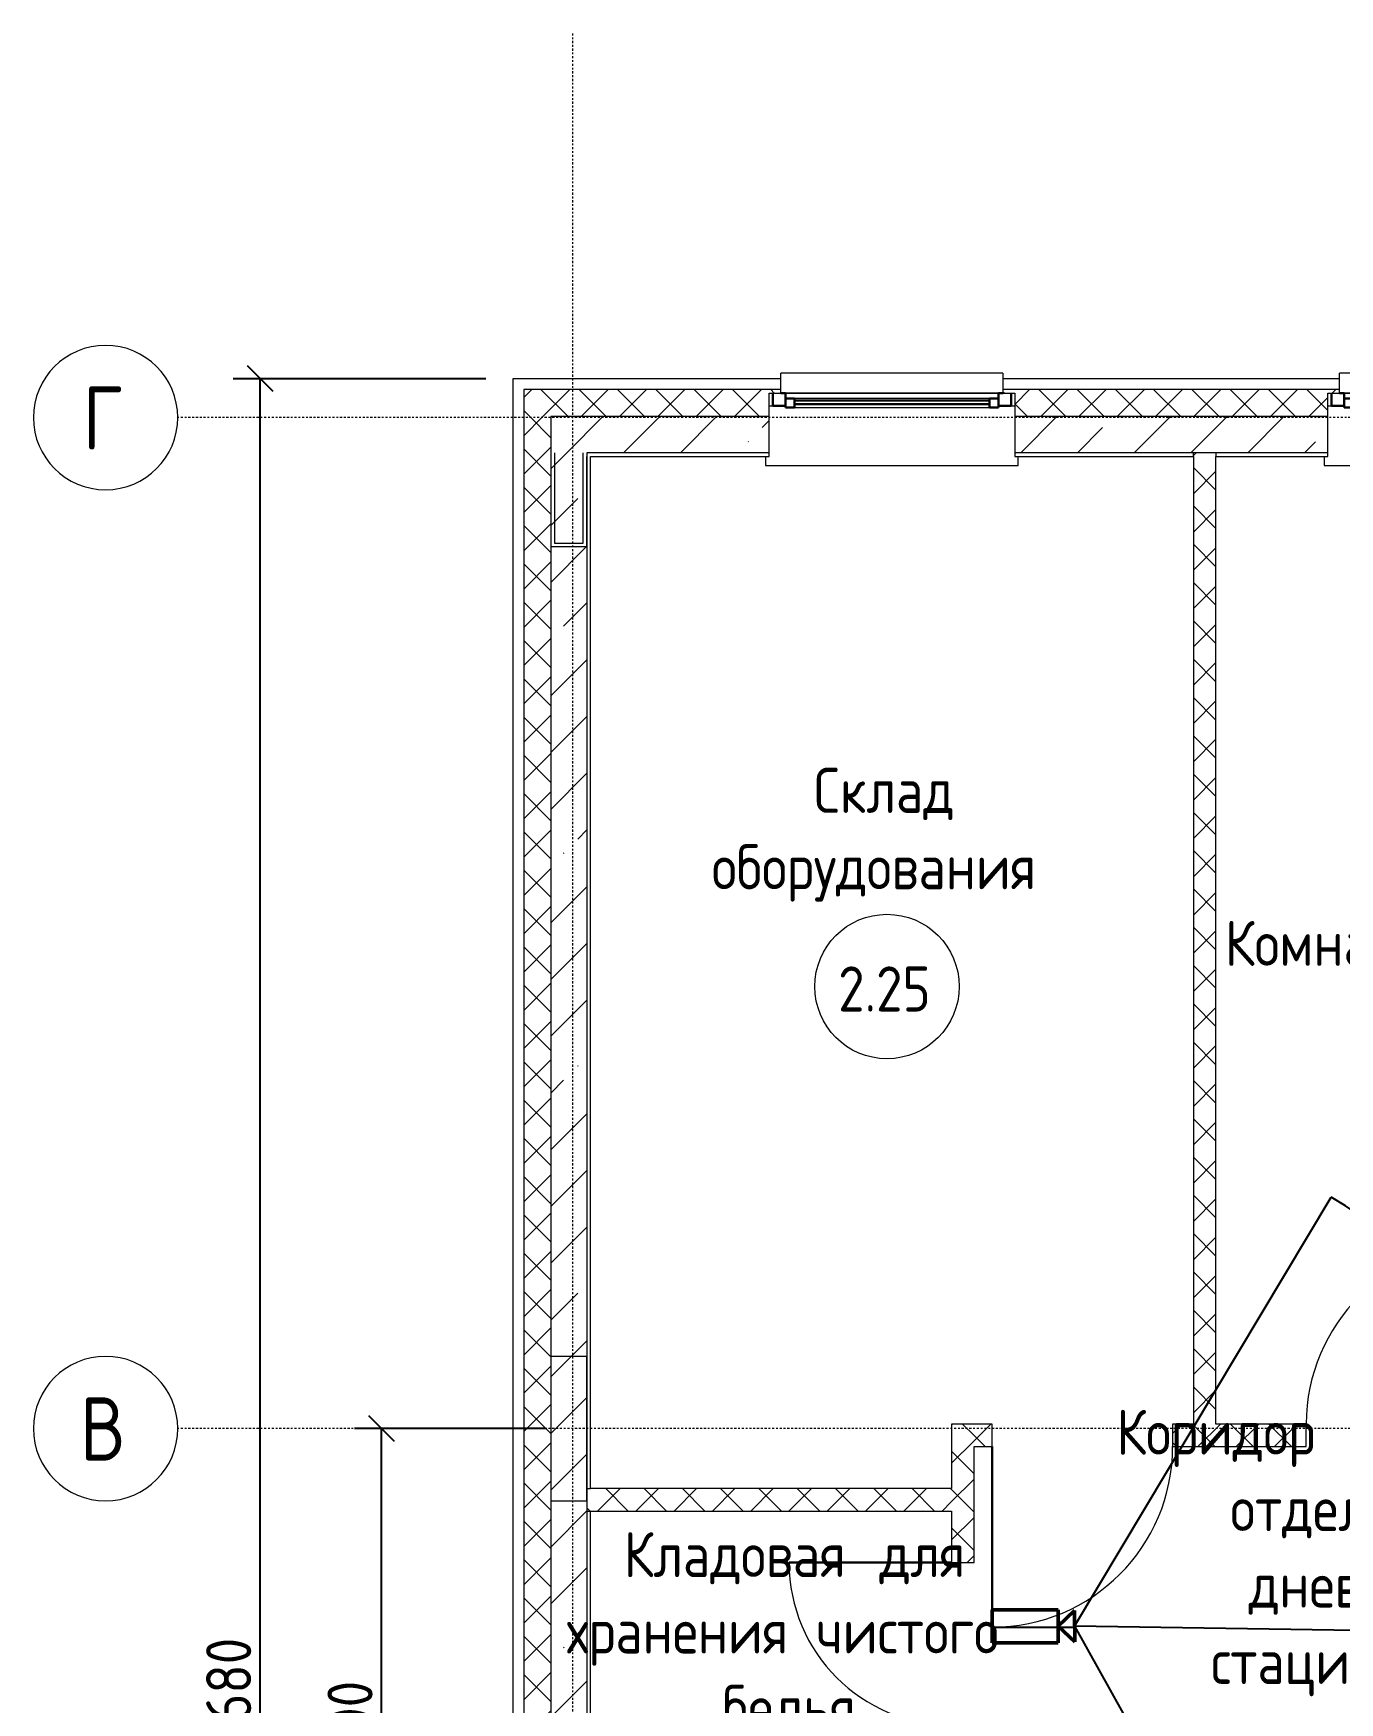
# Model space of a CAD drawing. Header units: millimetres. Extents: x -174154 to -170572, y -111302 to -109817.
# Drawn here: x -170949.5 to -170877.2, y -110551.3 to -110458.9 of the extents above; entities that cross this region are included whole.
import ezdxf

# ---------------------------------------------------------------- set-up
doc = ezdxf.new("R2010")
doc.units = ezdxf.units.MM
doc.linetypes.add('ACAD_ISO02W100', pattern=[15, 12, -3])
doc.linetypes.add('ADSK_Линия сетки', pattern=[21, 12, -3, 3, -3])
doc.layers.get('Defpoints').update_dxf_attribs({"color": 70})
for name, color, linetype, lineweight in [('!Подложка', 252, 'ACAD_ISO02W100', 25), ('Двери', 7, 'Continuous', 18), ('Каркас_Импост', 7, 'Continuous', 18), ('Колонны', 7, 'Continuous', 18), ('Марки помещений', 7, 'Continuous', 18), ('Окна', 7, 'Continuous', 18), ('ОПС', 1, 'Continuous', 30), ('Оси', 7, 'Continuous', 9), ('Остекление', 7, 'Continuous', 30), ('Отлив', 7, 'Continuous', 18), ('Панель', 7, 'Continuous', 18), ('Подоконник_Верхний брус', 7, 'Continuous', 18), ('Размеры', 7, 'Continuous', 9), ('Стены разрез', 7, 'Continuous', 40), ('Стены штриховка', 7, 'Continuous', 18)]:
    doc.layers.add(name, color=color, linetype=linetype, lineweight=lineweight)
doc.styles.add('GOST Common', font='GOST Common.ttf', dxfattribs={"width": 0.9, "height": 250})
doc.styles.add('GOST Common_1', font='GOST Common.ttf', dxfattribs={"width": 0.9, "height": 350})
doc.dimstyles.new('ADSK_Проверочный', dxfattribs={"dimscale": 304.8, "dimtxt": 251.428749, "dimasz": 0.463911, "dimexe": 0.492126, "dimexo": 0.492126, "dimgap": 0.164042, "dimtad": 1, "dimdec": 0, "dimdsep": 46, "dimtxsty": 'GOST Common', "dimblk1": 'OBLIQUE', "dimblk2": 'OBLIQUE', "dimsah": 1, "dimcen": 0.09, "dimazin": 0, "dimtfac": 1, "dimtdec": 4, "dimtix": 1, "dimtmove": 0, "dimatfit": 3, "dimfxl": 1, "dimtvp": 1, "dimtolj": 1, "dimtzin": 0, "dimarcsym": 2})
pattern_1 = [(45, (30280, 12305), (-106.066, 106.066), []), (135, (30280, 12305), (-106.066, -106.066), [])]
pattern_2 = [(45, (30280, 12305), (-314.309, 314.309), []), (45, (30594.3, 12305), (-314.309, 314.309), [555.625, -111.125, 3.353, -107.772])]

# ---------------------------------------------------------------- blocks, each defined once
blk = doc.blocks.new('A$C36023687')
at = {"lineweight": 50}
for p, q in [((8, 2), (0, 2)), ((0, 2), (0, -2)), ((8, -2), (8, 2)), ((10, 1.89), (8, 0)), ((10, -1.89), (10, 1.89)), ((0, -2), (8, -2)), ((8, 0), (10, -1.89))]:
    blk.add_line(p, q, dxfattribs=at)
blk = doc.blocks.new('AC_Дверь_Однопольная_ПВХ - 960х2080h М ОЛ Глухой низ с доводчиком-799938-В_АР_ПЭ_02 Этаж')
at = {"layer": 'Панель', "lineweight": 30}
blk.add_line((500, 62.5), (500, 1062.5), dxfattribs=at)
at = {"layer": 'Панель'}
blk.add_arc((500, 62.5), 1000, 90, 180, dxfattribs=at)
blk = doc.blocks.new('AC_Дверь_Однопольная_ПВХ - 860х2080h В Л-799853-В_АР_ПЭ_02 Этаж')
at = {"layer": 'Панель', "lineweight": 30}
blk.add_line((450, 62.5), (450, 962.5), dxfattribs=at)
at = {"layer": 'Панель'}
blk.add_arc((450, 62.5), 900, 90, 180, dxfattribs=at)
blk = doc.blocks.new('AC_Дверь_Однопольная_ДеревяннаяНаружная_ГОСТ24698-81 - 960х2080h ГЛ-799317-В_АР_ПЭ_02 Этаж')
at = {"layer": 'Панель', "lineweight": 30}
blk.add_line((500, 62.5), (500, 1062.5), dxfattribs=at)
at = {"layer": 'Панель'}
blk.add_arc((500, 62.5), 1000, 90, 180, dxfattribs=at)
blk = doc.blocks.new('B2B_Окно_1створка - 1320х1460h-729011-В_АР_ПЭ_02 Этаж')
at = {"layer": 'Каркас_Импост', "lineweight": 30}
for p, q in [((-660, 135), (-660, 65)), ((-590, 135), (-615, 135)), ((-590, 105), (-590, 135)), ((-540, 105), (-590, 105)), ((-590, 105), (-590, 55)), ((-540, 55), (-540, 105)), ((540, 105), (540, 55)), ((590, 105), (540, 105)), ((590, 135), (590, 105)), ((615, 135), (590, 135)), ((590, 55), (590, 105)), ((660, 65), (660, 135)), ((-660, 65), (-590, 65)), ((-590, 55), (-540, 55)), ((540, 55), (590, 55)), ((590, 65), (660, 65))]:
    blk.add_line(p, q, dxfattribs=at)
at = {"layer": 'Каркас_Импост'}
for p, q in [((590, 135), (-590, 135)), ((540, 105), (-540, 105)), ((-540, 55), (540, 55))]:
    blk.add_line(p, q, dxfattribs=at)
at = {"layer": 'Остекление'}
for p, q in [((540, 95), (-540, 95)), ((-540, 95), (-540, 75)), ((540, 75), (540, 95)), ((-540, 75), (540, 75))]:
    blk.add_line(p, q, dxfattribs=at)
blk = doc.blocks.new('В2В_Подоконник_ПВХ - ПВХ-717279-В_АР_ПЭ_02 Этаж')
at = {"layer": 'Подоконник_Верхний брус'}
for p, q in [((-680, 0), (-660, 0)), ((660, 0), (680, 0)), ((-700, -280), (-700, -330)), ((-700, -330), (700, -330)), ((700, -330), (700, -280))]:
    blk.add_line(p, q, dxfattribs=at)
blk = doc.blocks.new('B2B_Отлив - Отлив_металлический-717280-В_АР_ПЭ_02 Этаж')
at = {"layer": 'Отлив'}
for p, q in [((-615, 80), (-615, 110)), ((615, 110), (-615, 110)), ((615, 110), (615, 80)), ((-615, 1), (615, 1))]:
    blk.add_line(p, q, dxfattribs=at)
blk = doc.blocks.new('Ось сетки - D8-4846-В_АР_ПЭ_02 Этаж')
at = {"layer": 'Оси', "lineweight": 18}
for start, end in [(360, 180), (180, 360)]:
    blk.add_arc((0, 0), 4, start, end, dxfattribs=at)
blk = doc.blocks.new('_Oblique')
at = {"color": 0, "linetype": 'ByBlock', "lineweight": -2}
blk.add_line((-0.5, -0.5), (0.5, 0.5), dxfattribs=at)
blk = doc.blocks.new('*D507')
at = {"layer": 'Defpoints', "color": 0, "transparency": 16777216}
for p in [(-727.1, 8865), (330, 8865), (330, 5465)]:
    blk.add_point(p, dxfattribs=at)
at = {"layer": 'Размеры', "color": 0, "lineweight": -2, "transparency": 16777216}
for p, q in [((180, 8865), (-877.1, 8865)), ((-727.1, 5465), (-727.1, 8865)), ((180, 5465), (-877.1, 5465))]:
    blk.add_line(p, q, dxfattribs=at)
at = {"layer": 'Размеры', "color": 0, "lineweight": -2, "transparency": 16777216, "xscale": 141.4, "yscale": 141.4, "zscale": 141.4}
for p, rotation in [((-727.1, 8865), 90), ((-727.1, 5465), 270)]:
    blk.add_blockref('_Oblique', p, dxfattribs=dict(at, rotation=rotation))
at = {"layer": 'Размеры', "color": 0, "transparency": 16777216, "insert": (-902.1, 7165), "char_height": 250, "width": 782.412, "attachment_point": 5, "rotation": 90, "style": 'GOST Common'}
blk.add_mtext('\\A1;3400', dxfattribs=at)
blk = doc.blocks.new('*D508')
at = {"layer": 'Defpoints', "color": 0, "transparency": 16777216}
for p in [(-1399.35439, 14680), (0, 14680), (0, 0)]:
    blk.add_point(p, dxfattribs=at)
at = {"layer": 'Размеры', "color": 0, "lineweight": -2, "transparency": 16777216}
for p, q in [((-150, 14680), (-1549.35439, 14680)), ((-1399.35439, 0), (-1399.35439, 14680)), ((-150, 0), (-1549.35439, 0))]:
    blk.add_line(p, q, dxfattribs=at)
at = {"layer": 'Размеры', "color": 0, "lineweight": -2, "transparency": 16777216, "xscale": 141.4, "yscale": 141.4, "zscale": 141.4}
for p, rotation in [((-1399.35439, 14680), 90), ((-1399.35439, 0), 270)]:
    blk.add_blockref('_Oblique', p, dxfattribs=dict(at, rotation=rotation))
at = {"layer": 'Размеры', "color": 0, "transparency": 16777216, "insert": (-1574.35439, 7340), "char_height": 250, "width": 915.3711068, "attachment_point": 5, "rotation": 90, "style": 'GOST Common'}
blk.add_mtext('\\A1;14680', dxfattribs=at)
blk = doc.blocks.new('ADSK_Марка_Помещение_2_ГОСТ21-501-2011 - Имя и Категория-86712-В_АР_ПЭ_02 Этаж')
at = {"layer": 'Марки помещений'}
blk.add_circle((0, 0), 4, dxfattribs=at)
blk = doc.blocks.new('A$C02fe7d8c')
at = {"layer": 'Колонны', "lineweight": 20, "true_color": 0x636466}
h = blk.add_hatch(dxfattribs=at)
h.set_pattern_fill('FP_3', color=251, style=0, pattern_type=2)
h.set_pattern_definition([(45, (30280, 12305), (-314.309, 314.309), []), (45, (30594.3, 12305), (-314.309, 314.309), [222.25, -111.125])])
h.paths.add_polyline_path([(210, 8465), (410, 8465), (410, 9265), (210, 9265)])
at = {"layer": 'Стены разрез', "lineweight": 20, "true_color": 0x636466}
h = blk.add_hatch(dxfattribs=at)
h.set_pattern_fill('FP_1', color=251, style=0, pattern_type=2)
h.set_pattern_definition(pattern_1)
h.paths.add_polyline_path([(14910, 14470), (14910, 14620), (12060, 14620), (12060, 14600), (12125, 14600), (12125, 14470), (12138.9, 14470)])
h.paths.add_polyline_path([(10636.6, 14470), (10765, 14470), (10765, 14600), (10830, 14600), (10830, 14620), (9885.5, 14620), (9885.5, 14600), (9950.5, 14600), (9950.5, 14470)])
h.paths.add_polyline_path([(8590.5, 14470), (8590.5, 14600), (8655.5, 14600), (8655.5, 14620), (5810, 14620), (5810, 14600), (5875, 14600), (5875, 14470), (6129.8, 14470)])
h.paths.add_polyline_path([(4515, 14470), (4515, 14600), (4580, 14600), (4580, 14620), (2715, 14620), (2715, 14600), (2780, 14600), (2780, 14470), (3125.2, 14470)])
h.paths.add_polyline_path([(1420, 14470), (1420, 14600), (1485, 14600), (1485, 14620), (60, 14620), (60, 14470), (210, 14470)])
h = blk.add_hatch(dxfattribs=at)
h.set_pattern_fill('FP_1', color=251, style=0, pattern_type=2)
h.set_pattern_definition(pattern_1)
h.paths.add_polyline_path([(120.7, 210), (210, 210), (210, 14470), (60, 14470), (60, 210)])
h = blk.add_hatch(dxfattribs=at)
h.set_pattern_fill('FP_2', color=251, style=0, pattern_type=2)
h.set_pattern_definition(pattern_2)
h.paths.add_polyline_path([(14392.3, 14270), (14910, 14270), (14910, 14470), (12125, 14470), (12125, 14270), (13641.1, 14270)])
h.paths.add_polyline_path([(10570, 14270), (10765, 14270), (10765, 14470), (9950.5, 14470), (9950.5, 14270), (10445, 14270)])
h.paths.add_polyline_path([(8590.5, 14270), (8590.5, 14470), (5875, 14470), (5875, 14270), (6620, 14270)])
h.paths.add_polyline_path([(3895, 14270), (4515, 14270), (4515, 14470), (2780, 14470), (2780, 14270), (3770, 14270)])
h.paths.add_polyline_path([(1420, 14270), (1420, 14470), (210, 14470), (210, 14270), (410, 14270)])
h = blk.add_hatch(dxfattribs=at)
h.set_pattern_fill('FP_2', color=251, style=0, pattern_type=2)
h.set_pattern_definition(pattern_2)
h.paths.add_polyline_path([(210, 410), (410, 410), (410, 14270), (210, 14270), (210, 430)])
h = blk.add_hatch(dxfattribs=at)
h.set_pattern_fill('FP_2', color=251, style=0, pattern_type=2)
h.set_pattern_definition(pattern_2)
h.paths.add_polyline_path([(230, 13770), (390, 13770), (390, 14270), (230, 14270), (230, 14250)])
h = blk.add_hatch(dxfattribs=at)
h.set_pattern_fill('FP_1', color=251, style=0, pattern_type=2)
h.set_pattern_definition(pattern_1)
h.paths.add_polyline_path([(3895, 8890), (3895, 14270), (3770, 14270), (3770, 8890)])
h = blk.add_hatch(dxfattribs=at)
h.set_pattern_fill('FP_1', color=251, style=0, pattern_type=2)
h.set_pattern_definition(pattern_1)
h.paths.add_polyline_path([(2430, 5139.8), (2555, 5139.8), (2555, 7222.5), (2430, 7222.5)])
h.paths.add_polyline_path([(2430, 8122.5), (2555, 8122.5), (2555, 8890), (2430, 8890), (2430, 8408.5)])
h = blk.add_hatch(dxfattribs=at)
h.set_pattern_fill('FP_1', color=251, style=0, pattern_type=2)
h.set_pattern_definition(pattern_1)
h.paths.add_polyline_path([(14929.9, 8765), (14929.9, 8890), (12905, 8890), (12905, 8765), (13430, 8765)])
h.paths.add_polyline_path([(11905, 8765), (11905, 8890), (9420, 8890), (9420, 8765)])
h.paths.add_polyline_path([(8420, 8765), (8420, 8890), (5395, 8890), (5395, 8765)])
h.paths.add_polyline_path([(3655, 8765), (4395, 8765), (4395, 8890), (3655, 8890)])
h.paths.add_polyline_path([(2555, 8765), (2655, 8765), (2655, 8890), (2555, 8890)])
h = blk.add_hatch(dxfattribs=at)
h.set_pattern_fill('FP_1', color=251, style=0, pattern_type=2)
h.set_pattern_definition(pattern_1)
h.paths.add_polyline_path([(2430, 8408.5), (2430, 8533.5), (410, 8533.5), (410, 8408.5), (430, 8408.5)])
at = {"layer": 'Колонны', "color": 251, "lineweight": 20, "true_color": 0x636466}
for p, q in [((410, 9265), (210, 9265)), ((210, 9265), (210, 8465)), ((410, 8465), (410, 9265)), ((210, 8465), (410, 8465))]:
    blk.add_line(p, q, dxfattribs=at)
at = {"layer": 'Оси', "linetype": 'ADSK_Линия сетки'}
for p, q in [((330, 16592.9), (330, -2195)), ((32780, 14465), (-1856.4, 14465)), ((32780, 8865), (-1856.4, 8865))]:
    blk.add_line(p, q, dxfattribs=at)
at = {"layer": 'Стены разрез', "color": 251, "lineweight": 20, "true_color": 0x636466}
for p, q in [((1485, 14680), (0, 14680)), ((0, 14680), (0, 0)), ((1485, 14600), (1485, 14680)), ((4580, 14680), (2715, 14680)), ((2715, 14680), (2715, 14600)), ((4580, 14600), (4580, 14680)), ((1420, 14250), (1420, 14600)), ((1420, 14600), (1485, 14600)), ((2715, 14600), (2780, 14600)), ((2780, 14600), (2780, 14250)), ((4515, 14250), (4515, 14600)), ((4515, 14600), (4580, 14600)), ((210, 14250), (210, 13750)), ((410, 13750), (410, 14250)), ((430, 14250), (1420, 14250)), ((430, 8533.5), (430, 14250)), ((2780, 14250), (3770, 14250)), ((3770, 14250), (3770, 8890)), ((3895, 14250), (4515, 14250)), ((3895, 8890), (3895, 14250)), ((210, 13750), (410, 13750)), ((2655, 8890), (2430, 8890)), ((2430, 8890), (2430, 8533.5)), ((2655, 8765), (2655, 8890)), ((3770, 8890), (3655, 8890)), ((3655, 8890), (3655, 8765)), ((4395, 8890), (3895, 8890)), ((4395, 8765), (4395, 8890)), ((2555, 8122.5), (2555, 8765)), ((2555, 8765), (2655, 8765)), ((3655, 8765), (4395, 8765)), ((2430, 8533.5), (430, 8533.5)), ((430, 5139.8), (430, 8408.5)), ((430, 8408.5), (2430, 8408.5)), ((2430, 8408.5), (2430, 8122.5)), ((2430, 8122.5), (2555, 8122.5))]:
    blk.add_line(p, q, dxfattribs=at)
at = {"layer": 'Стены штриховка', "color": 251, "lineweight": 20, "true_color": 0x636466}
for p, q in [((1485, 14620), (60, 14620)), ((60, 14620), (60, 60)), ((4580, 14620), (2715, 14620)), ((1420, 14470), (210, 14470)), ((210, 14470), (210, 210)), ((4515, 14470), (2780, 14470)), ((230, 14270), (230, 14250)), ((230, 14250), (230, 13770)), ((390, 14250), (390, 14270)), ((390, 13770), (390, 14250)), ((1420, 14270), (410, 14270)), ((410, 14270), (410, 410)), ((4515, 14270), (2780, 14270)), ((3770, 14250), (3770, 14270)), ((3895, 14270), (3895, 14250)), ((230, 13770), (390, 13770)), ((410, 8533.5), (430, 8533.5)), ((410, 8408.5), (430, 8408.5))]:
    blk.add_line(p, q, dxfattribs=at)
at = {"layer": 'Двери', "color": 251, "lineweight": 20, "true_color": 0x636466}
blk.add_blockref('AC_Дверь_Однопольная_ПВХ - 960х2080h М ОЛ Глухой низ с доводчиком-799938-В_АР_ПЭ_02 Этаж', (4895, 8827.5), dxfattribs=at)
for name, p, rotation in [('AC_Дверь_Однопольная_ДеревяннаяНаружная_ГОСТ24698-81 - 960х2080h ГЛ-799317-В_АР_ПЭ_02 Этаж', (3155, 8827.5), 180), ('AC_Дверь_Однопольная_ПВХ - 860х2080h В Л-799853-В_АР_ПЭ_02 Этаж', (2492.5, 7672.5), 89.9999999999999)]:
    blk.add_blockref(name, p, dxfattribs=dict(at, rotation=rotation))
at = {"layer": 'Марки помещений', "color": 251, "lineweight": 20, "true_color": 0x636466, "xscale": 99.99999999999993, "yscale": 99.99999999999993, "zscale": 99.99999999999993}
blk.add_blockref('ADSK_Марка_Помещение_2_ГОСТ21-501-2011 - Имя и Категория-86712-В_АР_ПЭ_02 Этаж', (2072.5, 11313.6), dxfattribs=at)
blk.add_blockref('ADSK_Марка_Помещение_2_ГОСТ21-501-2011 - Имя и Категория-86712-В_АР_ПЭ_02 Этаж', (2072.5, 11313.6), dxfattribs=at)
blk.add_blockref('ADSK_Марка_Помещение_2_ГОСТ21-501-2011 - Имя и Категория-86712-В_АР_ПЭ_02 Этаж', (2072.5, 11313.6), dxfattribs=at)
at = {"layer": 'Окна', "color": 251, "lineweight": 20, "true_color": 0x636466}
for name, p in [('B2B_Отлив - Отлив_металлический-717280-В_АР_ПЭ_02 Этаж', (2100, 14600)), ('B2B_Отлив - Отлив_металлический-717280-В_АР_ПЭ_02 Этаж', (5195, 14600)), ('В2В_Подоконник_ПВХ - ПВХ-717279-В_АР_ПЭ_02 Этаж', (2100, 14530)), ('B2B_Окно_1створка - 1320х1460h-729011-В_АР_ПЭ_02 Этаж', (2100, 14465)), ('В2В_Подоконник_ПВХ - ПВХ-717279-В_АР_ПЭ_02 Этаж', (5195, 14530)), ('B2B_Окно_1створка - 1320х1460h-729011-В_АР_ПЭ_02 Этаж', (5195, 14465))]:
    blk.add_blockref(name, p, dxfattribs=at)
at = {"layer": 'Оси', "lineweight": 18, "xscale": 99.99999999999993, "yscale": 99.99999999999993, "zscale": 99.99999999999993, "rotation": 89.99999999999982}
for p in [(-2256.4, 14465), (-2256.4, 8865)]:
    blk.add_blockref('Ось сетки - D8-4846-В_АР_ПЭ_02 Этаж', p, dxfattribs=at)
at = {"layer": 'Марки помещений', "color": 251, "lineweight": 20, "true_color": 0x636466, "char_height": 250, "attachment_point": 1, "style": 'GOST Common'}
for s, insert, width in [('Склад', (1667.7, 12525.2), 995.696), ('Склад', (1667.7, 12525.2), 995.696), ('Склад', (1667.7, 12525.2), 995.696), ('оборудования', (1102.1, 12101.9), 2359.366), ('оборудования', (1102.1, 12101.9), 2359.366), ('оборудования', (1102.1, 12101.9), 2359.366), ('Комната', (3944.5, 11678.2), 1500.759), ('2.25', (1801.9, 11425), 663.797), ('2.25', (1801.9, 11425), 663.797), ('2.25', (1801.9, 11425), 663.797), ('Коридор', (3343.6, 8970.5), 1385.316), ('отделения', (3974.6, 8547.2), 1803.797), ('Кладовая', (614.2, 8292.6), 1623.417), ('для', (2031, 8292.6), 584.43), ('дневного', (4075.8, 8123.9), 1558.48), ('хранения', (298.7, 7869.3), 1580.126), ('чистого', (1679.8, 7869.3), 1385.316), ('стационара', (3867.4, 7700.5), 2056.328), ('белья', (1161.9, 7445.9), 974.05)]:
    blk.add_mtext(s, dxfattribs=dict(at, insert=insert, width=width))
at = {"layer": 'Оси', "char_height": 350, "attachment_point": 1, "style": 'GOST Common_1'}
for s, insert, width in [('\\fGOST Common|b0|i0|c204|p34|;\\W.9;Г', (-2383.5, 14638.2), 274.177), ('\\fGOST Common|b0|i0|c204|p34|;\\W.9;В', (-2398.4, 9038.2), 310.253)]:
    blk.add_mtext(s, dxfattribs=dict(at, insert=insert, width=width))
at = {"layer": 'Размеры'}
for base, p1, p2, override, picture, middle in [((-1399.4, 14680), (0, 0), (0, 14680), {"dimpost": '<>', "dimfxl": 14680}, '*D508', (-1574.4, 7340)), ((-727.1, 8865), (330, 5465), (330, 8865), {"dimpost": '<>', "dimfxl": 3400}, '*D507', (-902.1, 7165))]:
    dim = blk.add_linear_dim(base=base, p1=p1, p2=p2, angle=90, dimstyle='ADSK_Проверочный', override=override, dxfattribs=at)
    dim.commit()
    dim.dimension.update_dxf_attribs({"geometry": picture, "text_midpoint": middle})

msp = doc.modelspace()

# ---------------------------------------------------------------- linework, layer by layer
at = {"layer": 'Defpoints', "ltscale": 20}
msp.add_line((-170896.413, -110547.138), (-170891.844, -110547.138), dxfattribs=at)
at = {"layer": 'Defpoints', "ltscale": 5}
msp.add_line((-170864.157, -110547.513), (-170891.844, -110547.079), dxfattribs=at)
msp.add_lwpolyline([(-170891.844, -110547.079), (-170878.377, -110571.274, 0.57735), (-170877.624, -110523.318)], format="xyb", dxfattribs=at)
msp.add_lwpolyline([(-170891.844, -110547.079), (-170877.624, -110523.318)], dxfattribs=at)

# ---------------------------------------------------------------- block references
at = {"layer": '!Подложка', "ltscale": 20, "xscale": 0.01, "yscale": 0.01, "zscale": 0.01}
msp.add_blockref('A$C02fe7d8c', (-170922.963, -110624.788), dxfattribs=at)
at = {"layer": 'ОПС', "color": 5, "xscale": 0.4564205164166502, "yscale": 0.4564205164166502, "zscale": 0.4564205164166502, "rotation": 0.2403409308461707}
msp.add_blockref('A$C36023687', (-170896.408, -110547.098), dxfattribs=at)

doc.saveas('drawing.dxf')
